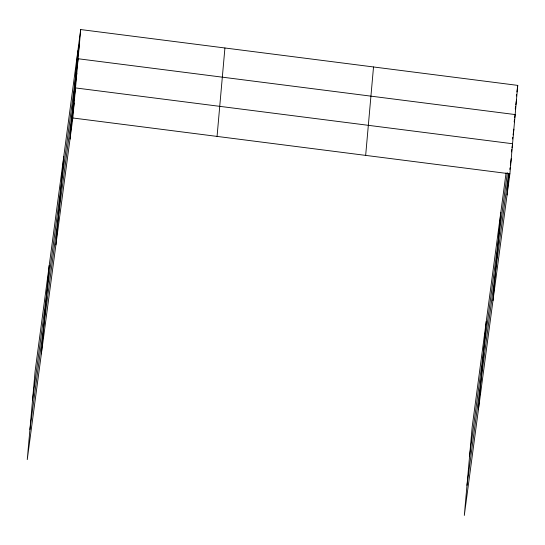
<?xml version="1.0" encoding="UTF-8"?>
<svg xmlns="http://www.w3.org/2000/svg" width="545" height="545" viewBox="0 0 545 545"><rect width="100%" height="100%" fill="white"/><g stroke="black" fill="none" stroke-linecap="round" stroke-linejoin="round"><path stroke-width="0.82" d="M41.359 353.882L49.213 265.456M55.89 244.95L63.751 156.524M69.998 139.213L77.86 50.794M80.694 29.559L35.112 371.186L27.25 459.612L72.832 117.986L80.694 29.559L517.75 85.388L509.888 173.814L464.306 515.441L472.168 427.014L506.073 172.908M217.06 136.407L224.922 47.98M365.661 155.386L373.523 66.96M478.415 409.711L486.276 321.284M492.953 300.772L500.807 212.346M507.061 195.042L508.989 173.33M76.559 65.38L79.393 44.152M32.516 400.371L78.099 58.744L515.154 114.566L514.718 117.829M73.97 94.564L76.804 73.33M29.921 429.549L75.503 87.922L512.566 143.744L512.021 147.831M71.334 124.185L74.168 102.957M516.333 96.002L516.551 94.367M516.878 91.921L517.75 85.388M515.257 108.959L515.584 106.507M515.802 104.878L516.456 99.973M469.572 456.192L507.395 172.717M514.173 121.917L514.5 119.464M512.552 138.955L512.77 137.32M513.097 134.874L513.86 129.158M466.983 485.377L508.614 173.371M511.476 151.912L511.803 149.459M508.396 180.007L509.268 173.474M509.813 169.393L510.031 167.758M510.358 165.312L511.23 158.779M72.832 117.986L509.888 173.814"/></g></svg>
